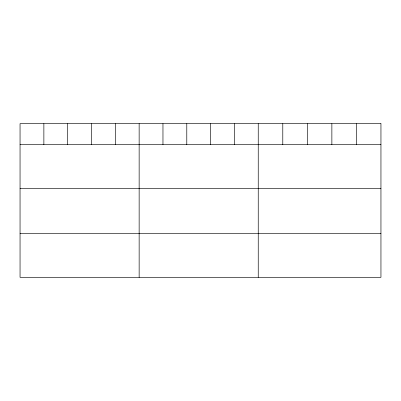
<?xml version="1.0" encoding="UTF-8"?>
<svg xmlns="http://www.w3.org/2000/svg" width="401" height="401" viewBox="0 0 401 401"><rect width="100%" height="100%" fill="white"/><g stroke="black" fill="none" stroke-linecap="round" stroke-linejoin="round"><path stroke-width="0.6" d="M20.05 144.631L380.95 144.631M20.05 188.43L380.95 188.43M20.05 233.552L380.95 233.552M356.409 123.648L356.409 144.631M331.868 123.648L331.868 144.631M307.326 123.648L307.326 144.631M282.785 123.648L282.785 144.631M258.244 123.648L258.244 277.352M234.425 123.648L234.425 144.631M210.605 123.648L210.605 144.631M186.786 123.648L186.786 144.631M162.966 123.648L162.966 144.631M139.147 123.648L139.147 277.352M115.328 123.648L115.328 144.631M91.508 123.648L91.508 144.631M67.689 123.648L67.689 144.631M43.869 123.648L43.869 144.631M380.95 123.648L20.05 123.648L20.05 277.352L380.95 277.352L380.95 123.648"/></g></svg>
